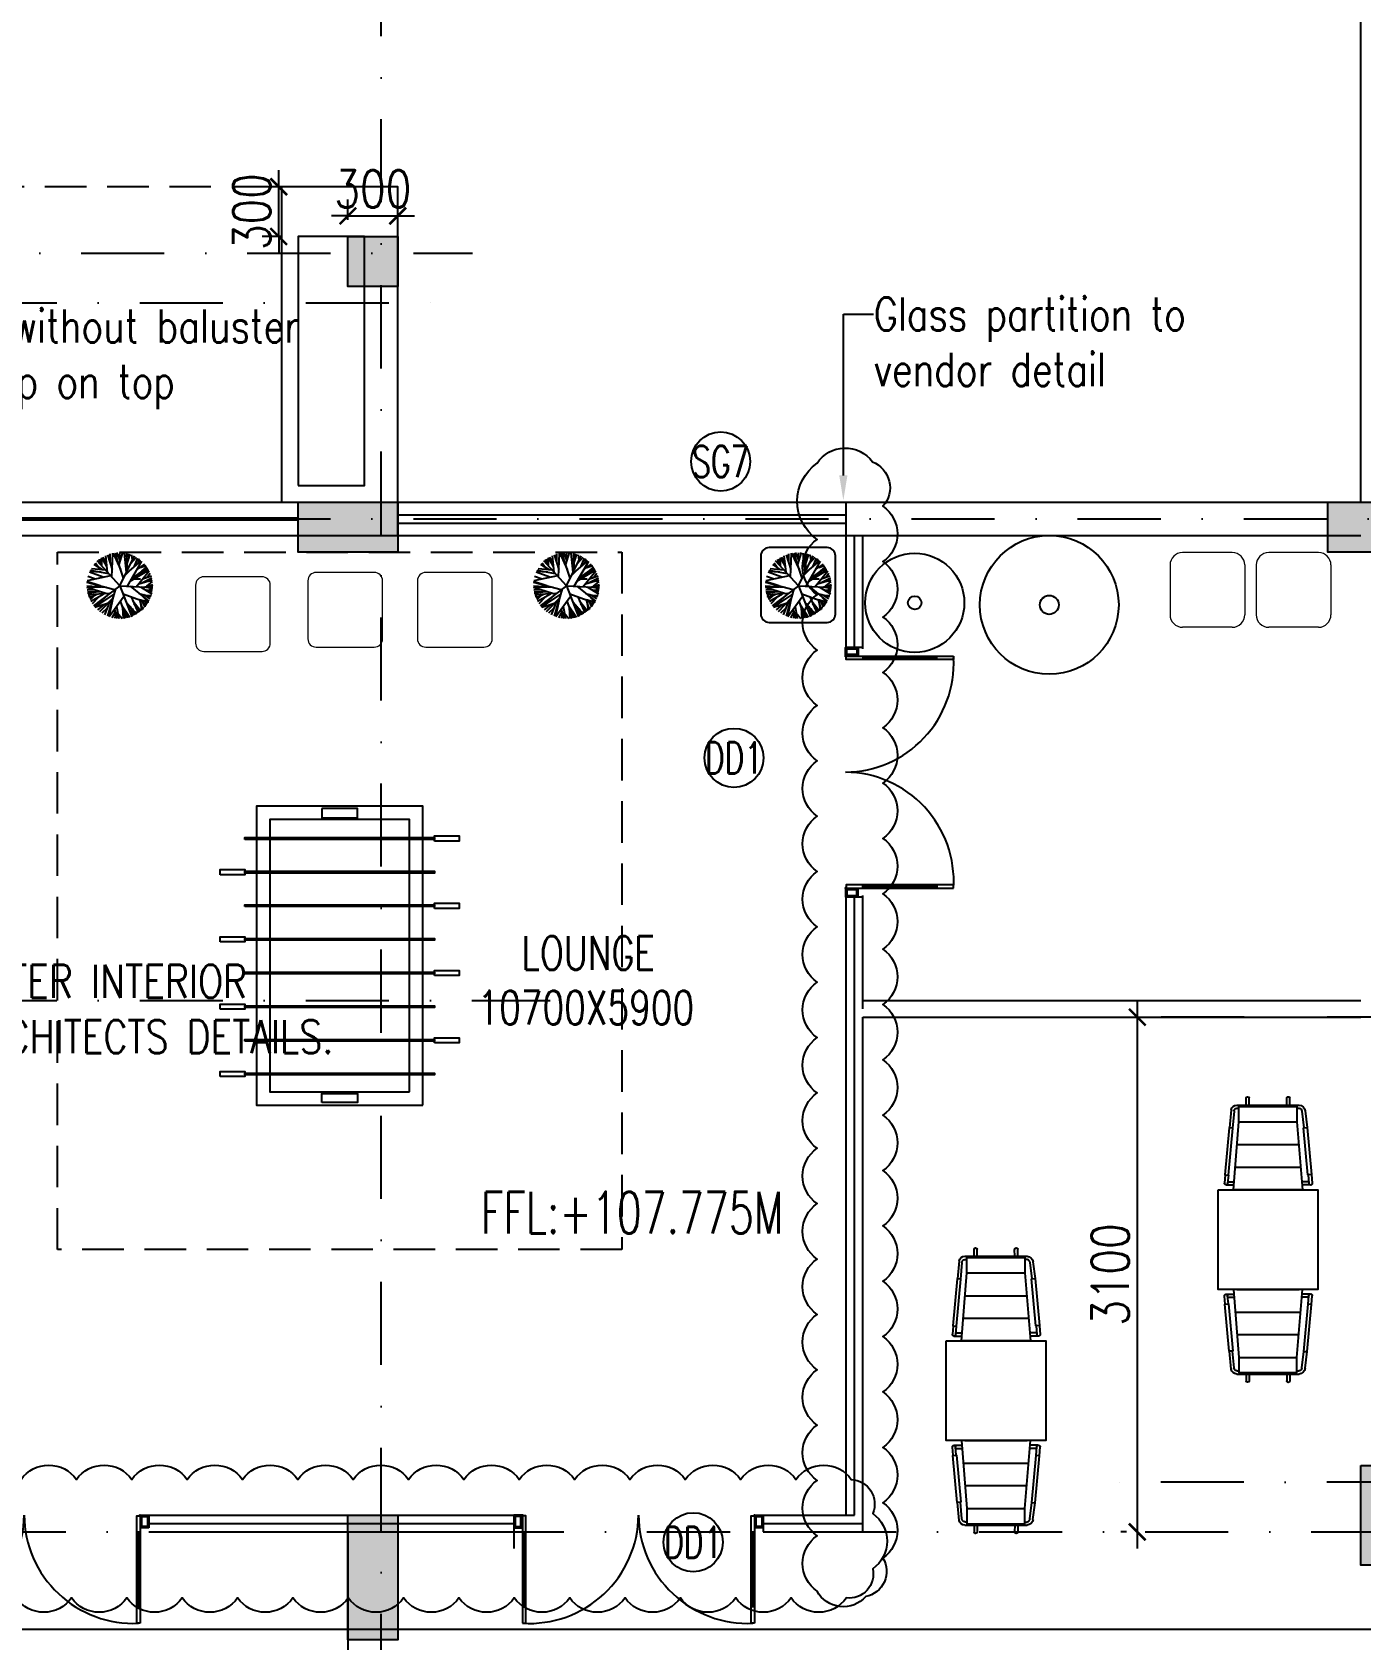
# Model space of a CAD drawing. Extents: x -32840 to 422982, y 280745 to 888746.
# Drawn here: x 230389 to 238391, y 394481 to 404162 of the extents above; entities that cross this region are included whole.
import ezdxf
from ezdxf import colors
from ezdxf.entities.mleader import LeaderData, LeaderLine
from ezdxf.enums import TextEntityAlignment as Align
from ezdxf.math import Vec2, Vec3

# ---------------------------------------------------------------- set-up
doc = ezdxf.new("R2010")
doc.units = 0
doc.header["$LTSCALE"] = 1000
doc.header["$PDMODE"] = 3
for name, pattern in [('ABOVE', [0.4, 0.2, -0.2]), ('CONTINOUS', [0]), ('DASHDOT', [1, 0.5, -0.25, 0, -0.25]), ('HIDDEN', [0.375, 0.25, -0.125]), ('HIDDEN2', [0.1875, 0.125, -0.0625])]:
    doc.linetypes.add(name, pattern=pattern)
doc.layers.get('Defpoints').update_dxf_attribs({"linetype": 'HIDDEN'})
for name, color, linetype in [('3', 3, 'Continuous'), ('A - 100_CH$0$A_FURNITURE LAYOUT', 36, 'Continuous'), ('A-BALCONY', 2, 'Continuous'), ('A-Chejja', 5, 'HIDDEN'), ('a-dim', 3, 'Continuous'), ('A-DOOR', 1, 'Continuous'), ('A-Duct Above', 20, 'HIDDEN2'), ('A-GRID', 31, 'DASHDOT'), ('A-GRID NO', 40, 'CONTINOUS'), ('A-LVL', 31, 'HIDDEN'), ('A-Rail', 1, 'Continuous'), ('A-RD', 6, 'Continuous'), ('A-Rev', 31, 'Continuous'), ('A-STAIR', 2, 'Continuous'), ('A-Tag LVl', 2, 'Continuous'), ('A-TAG-DW', 2, 'Continuous'), ('A-TXT', 6, 'Continuous'), ('A-WALL', 7, 'CONTINOUS'), ('Glass parttion', 5, 'CONTINOUS'), ('N-LANDSCAPE', 94, 'Continuous'), ('S-RCWALL', 10, 'Continuous'), ('S-RCWALL HATCH', 165, 'Continuous'), ('STR-BEAMS', 6, 'ABOVE'), ('trees', 254, 'Continuous')]:
    doc.layers.add(name, color=color, linetype=linetype)
doc.layers.add('A-FUR', color=33, linetype='Continuous', plot=False, transparency=0.5)
doc.layers.add('FUR', color=1, linetype='Continuous', lineweight=18)
doc.styles.add('ROMANS', font='romans.shx', dxfattribs={"width": 0.8})
doc.dimstyles.new('dim-1', dxfattribs={"dimscale": 100, "dimtxt": 2.25, "dimasz": 1, "dimexe": 1, "dimexo": 1, "dimgap": 0.5, "dimtad": 1, "dimdec": 0, "dimzin": 3, "dimdsep": 46, "dimtxsty": 'ROMANS', "dimblk": 'ARCHTICK', "dimcen": 0.0625, "dimdle": 1, "dimclrd": 256, "dimclre": 256, "dimclrt": 6, "dimadec": 0, "dimazin": 0, "dimtfac": 1, "dimtdec": 0, "dimtix": 1, "dimtmove": 1, "dimatfit": 3, "dimfxl": 1, "dimfrac": 2, "dimtolj": 1, "dimtzin": 3, "dimarcsym": 0})

# ---------------------------------------------------------------- blocks, each defined once
blk = doc.blocks.new('RD')
at = {"style": 'ROMANS', "width": 0.75}
for tag, p in [('RT', (10.24, 14.08)), ('SZ', (10.24, 2.74))]:
    blk.add_attdef(tag, text='', height=9, dxfattribs=at).set_placement(p, align=Align.CENTER)
blk = doc.blocks.new('A$C2213c290')
for p, q in [((102.5, 698), (102.5, 679)), ((550, 679), (550, 698)), ((102.5, -698), (102.5, -679)), ((550, -679), (550, -698))]:
    blk.add_line(p, q)
at = {"color": 8}
for p, q in [((102.5, 688.5), (550, 688.5)), ((102.5, -688.5), (550, -688.5))]:
    blk.add_line(p, q, dxfattribs=at)
for points in [[(75, 750), (75, 700), (0, 700), (0, 750)], [(650, 698), (650, 679), (2.5, 679), (2.5, 698)], [(67, 742), (67, 708), (8, 708), (8, 742)], [(75, -750), (75, -700), (0, -700), (0, -750)], [(650, -698), (650, -679), (2.5, -679), (2.5, -698)], [(67, -742), (67, -708), (8, -708), (8, -742)]]:
    blk.add_lwpolyline(points, close=True)
for centre in [(0, 697.5), (0, -697.5)]:
    blk.add_circle(centre, 2.5)
for centre, radius, start, end in [((-6, 656.7), 656.7, 270.52177, 2.77338), ((-6.9, -658.1), 658.1, 356.52304, 89.39828)]:
    blk.add_arc(centre, radius, start, end, dxfattribs=at)
blk = doc.blocks.new('TAG-DOOR-WINOW')
blk.add_circle((0, 0), 2.37)
at = {"color": 6, "style": 'ROMANS', "width": 0.7}
blk.add_attdef('DW', text='', height=2.5, dxfattribs=at).set_placement((0, 0), align=Align.MIDDLE_CENTER)
blk = doc.blocks.new('_ArchTick')
at = {"color": 0, "linetype": 'ByBlock', "const_width": 0.15}
blk.add_lwpolyline([(-0.5, -0.5), (0.5, 0.5)], dxfattribs=at)
blk = doc.blocks.new('*D2482')
at = {"layer": 'a-dim', "lineweight": -2, "transparency": 16777216}
for p, q in [((232290.6, 395131.2), (232290.6, 393901.1)), ((226090.6, 394931.2), (226090.6, 393901.1)), ((225990.6, 394001.1), (232390.6, 394001.1))]:
    blk.add_line(p, q, dxfattribs=at)
at = {"layer": 'Defpoints', "color": 0, "transparency": 16777216}
for p in [(232290.6, 395231.2), (226090.6, 395031.2), (232290.6, 394001.1)]:
    blk.add_point(p, dxfattribs=at)
at = {"layer": 'a-dim', "lineweight": -2, "transparency": 16777216, "xscale": 100, "yscale": 100, "zscale": 100, "rotation": 180}
blk.add_blockref('_ArchTick', (226090.6, 394001.1), dxfattribs=at)
at = {"layer": 'a-dim', "lineweight": -2, "transparency": 16777216, "xscale": 100, "yscale": 100, "zscale": 100}
blk.add_blockref('_ArchTick', (232290.6, 394001.1), dxfattribs=at)
at = {"layer": 'a-dim', "color": 6, "transparency": 16777216, "insert": (229190.6, 394163.6), "char_height": 225, "attachment_point": 5, "style": 'ROMANS'}
blk.add_mtext('\\A1;6200', dxfattribs=at)
blk = doc.blocks.new('*D2509')
at = {"layer": 'a-dim', "lineweight": -2, "transparency": 16777216}
for p, q in [((237044.2, 398330.9), (237044.2, 395031.2)), ((236810.5, 398230.9), (237144.2, 398230.9)), ((236978.3, 395131.2), (236944.2, 395131.2))]:
    blk.add_line(p, q, dxfattribs=at)
at = {"layer": 'Defpoints', "color": 0, "transparency": 16777216}
for p in [(236710.5, 398230.9), (237044.2, 395131.2), (237078.3, 395131.2)]:
    blk.add_point(p, dxfattribs=at)
at = {"layer": 'a-dim', "lineweight": -2, "transparency": 16777216, "xscale": 100, "yscale": 100, "zscale": 100}
for p, rotation in [((237044.2, 398230.9), 90), ((237044.2, 395131.2), 270)]:
    blk.add_blockref('_ArchTick', p, dxfattribs=dict(at, rotation=rotation))
at = {"layer": 'a-dim', "color": 6, "transparency": 16777216, "insert": (236881.7, 396681), "char_height": 225, "attachment_point": 5, "rotation": 90, "style": 'ROMANS'}
blk.add_mtext('\\A1;3100', dxfattribs=at)
blk = doc.blocks.new('*D2530')
at = {"layer": 'a-dim', "lineweight": -2, "transparency": 16777216}
for p, q in [((232290.6, 403031.2), (232290.6, 403155.3)), ((232590.6, 402914.2), (232590.6, 403155.3)), ((232290.6, 403055.3), (232190.6, 403055.3)), ((232290.6, 403055.3), (232590.6, 403055.3)), ((232590.6, 403055.3), (232690.6, 403055.3))]:
    blk.add_line(p, q, dxfattribs=at)
at = {"layer": 'Defpoints', "color": 0, "transparency": 16777216}
for p in [(232590.6, 403055.3), (232290.6, 402931.2), (232590.6, 402814.2)]:
    blk.add_point(p, dxfattribs=at)
at = {"layer": 'a-dim', "lineweight": -2, "transparency": 16777216, "xscale": 100, "yscale": 100, "zscale": 100}
blk.add_blockref('_ArchTick', (232290.6, 403055.3), dxfattribs=at)
at = {"layer": 'a-dim', "lineweight": -2, "transparency": 16777216, "xscale": 100, "yscale": 100, "zscale": 100, "rotation": 180}
blk.add_blockref('_ArchTick', (232590.6, 403055.3), dxfattribs=at)
at = {"layer": 'a-dim', "color": 6, "transparency": 16777216, "insert": (232440.6, 403217.8), "char_height": 225, "attachment_point": 5, "style": 'ROMANS'}
blk.add_mtext('\\A1;300', dxfattribs=at)
blk = doc.blocks.new('*D2531')
at = {"layer": 'a-dim', "lineweight": -2, "transparency": 16777216}
for p, q in [((231873.6, 403231.2), (231873.6, 403331.2)), ((231890.6, 403231.2), (231773.6, 403231.2)), ((231873.6, 402931.2), (231873.6, 403231.2)), ((231890.6, 402931.2), (231773.6, 402931.2)), ((231873.6, 402931.2), (231873.6, 402831.2))]:
    blk.add_line(p, q, dxfattribs=at)
at = {"layer": 'Defpoints', "color": 0, "transparency": 16777216}
for p in [(231873.6, 403231.2), (231990.6, 403231.2), (231990.6, 402931.2)]:
    blk.add_point(p, dxfattribs=at)
at = {"layer": 'a-dim', "lineweight": -2, "transparency": 16777216, "xscale": 100, "yscale": 100, "zscale": 100}
for p, rotation in [((231873.6, 403231.2), 270), ((231873.6, 402931.2), 90)]:
    blk.add_blockref('_ArchTick', p, dxfattribs=dict(at, rotation=rotation))
at = {"layer": 'a-dim', "color": 6, "transparency": 16777216, "insert": (231711.1, 403081.2), "char_height": 225, "attachment_point": 5, "rotation": 90, "style": 'ROMANS'}
blk.add_mtext('\\A1;300', dxfattribs=at)
blk = doc.blocks.new('A$C95e191f0')
for p, q in [((488.2, 510), (112.7, 510)), ((125.7, 491), (113.3, 491)), ((168.7, 510), (168.8, 550.5)), ((187.6, 510), (187.7, 550.5)), ((413.1, 510), (413.2, 550.5)), ((432, 510), (432.1, 550.5)), ((488.3, 490.7), (475.7, 490.7)), ((77.2, 474.9), (65.1, 374.9)), ((96, 472.5), (84, 373.2)), ((475.2, 409.8), (125.7, 409.8)), ((504.9, 472.5), (513.8, 371.2)), ((522.6, 481.3), (532.8, 372.9)), ((486.6, 271.9), (114.5, 271.9)), ((497.7, 136.5), (102.3, 136.5)), ((38.8, 91.4), (34.3, 39.1)), ((48.4, 29.1), (94.1, 29.1)), ((57.8, 89.7), (53.3, 37.9)), ((54.1, 47.5), (95.6, 47.5)), ((488.2, 0), (112.7, 0)), ((542.9, 47.5), (504.3, 47.5)), ((553, 29.1), (505.8, 29.1)), ((539, 87.6), (543.5, 38.6)), ((557.9, 89.3), (562.4, 40.3)), ((38.8, -691.4), (34.3, -639.1)), ((48.4, -629.1), (94.1, -629.1)), ((57.8, -689.7), (53.3, -637.9)), ((54.1, -647.5), (95.6, -647.5)), ((488.2, -600), (112.7, -600)), ((542.9, -647.5), (504.3, -647.5)), ((553, -629.1), (505.8, -629.1)), ((539, -687.6), (543.5, -638.6)), ((557.9, -689.3), (562.4, -640.3)), ((497.7, -736.5), (102.3, -736.5)), ((486.6, -871.9), (114.5, -871.9)), ((77.2, -1074.9), (65.1, -974.9)), ((96, -1072.5), (84, -973.2)), ((475.2, -1009.8), (125.7, -1009.8)), ((504.9, -1072.5), (513.8, -971.2)), ((522.6, -1081.3), (532.8, -972.9)), ((488.2, -1110), (112.7, -1110)), ((125.7, -1091), (113.3, -1091)), ((168.7, -1110), (168.8, -1150.5)), ((187.6, -1110), (187.7, -1150.5)), ((413.1, -1110), (413.2, -1150.5)), ((432, -1110), (432.1, -1150.5)), ((488.3, -1090.7), (475.7, -1090.7))]:
    blk.add_line(p, q)
for points in [[(475.2, 409.8), (475.7, 409.8), (475.7, 501.5), (125.7, 501.5), (125.7, 409.8), (125.7, 409.8), (126, 409.8), (91.8, 0), (508.1, 0)], [(85.4, 373.1), (63.5, 375), (38.4, 91.5), (60.3, 89.5)], [(512.5, 371.1), (534.4, 373), (559.5, 89.5), (537.6, 87.5)], [(600, 0), (0, 0), (0, -600), (600, -600)], [(475.2, -1009.8), (475.7, -1009.8), (475.7, -1101.5), (125.7, -1101.5), (125.7, -1009.8), (125.7, -1009.8), (126, -1009.8), (91.8, -600), (508.1, -600)], [(85.4, -973.1), (63.5, -975), (38.4, -691.5), (60.3, -689.5)], [(512.5, -971.1), (534.4, -973), (559.5, -689.5), (537.6, -687.5)]]:
    blk.add_lwpolyline(points, close=True)
for centre, radius, start, end in [((116.1, 471), 39.1, 95.00422, 174.2538), ((116.3, 470.9), 20.4, 98.43731, 175.50664), ((178, 550.6), 9.21, 359.30835, 180.69165), ((422.7, 550), 9.46, 2.92847, 176.98607), ((484.7, 470.9), 39.3, 15.32361, 84.91461), ((485, 471), 20, 4.14661, 80.22028), ((43.7, 37.4), 9.58, 170.25457, 2.89511), ((553, 38.7), 9.58, 177.10489, 9.74543), ((43.7, -637.4), 9.58, 357.10489, 189.74543), ((553, -638.7), 9.58, 350.25457, 182.89511), ((116.1, -1071), 39.1, 185.7462, 264.99578), ((116.3, -1070.9), 20.4, 184.49336, 261.56269), ((178, -1150.6), 9.21, 179.30835, 0.69165), ((422.7, -1150), 9.46, 183.01393, 357.07153), ((484.7, -1070.9), 39.3, 275.08539, 344.67639), ((485, -1071), 20, 279.77972, 355.85339)]:
    blk.add_arc(centre, radius, start, end)
blk = doc.blocks.new('gjhjh')
at = {"layer": 'FUR', "color": 154, "linetype": 'Continuous'}
for p, q in [((1495542.2, -2870066.7), (1495842.2, -2870066.7)), ((1495467.2, -2870141.7), (1495467.2, -2870441.7)), ((1495917.2, -2870141.7), (1495917.2, -2870441.7)), ((1495542.2, -2870516.7), (1495842.2, -2870516.7))]:
    blk.add_line(p, q, dxfattribs=at)
for centre, start, end in [((1495542.2, -2870141.7), 90, 180), ((1495842.2, -2870141.7), 0, 90), ((1495542.2, -2870441.7), 180, 270), ((1495842.2, -2870441.7), 270, 0)]:
    blk.add_arc(centre, 75, start, end, dxfattribs=at)
blk = doc.blocks.new('sfff')
at = {"color": 101, "lineweight": 25, "ltscale": 0.2}
for radius in [1.71, 0.233]:
    blk.add_circle((0, 0), radius, dxfattribs=at)
blk = doc.blocks.new('A - 101_CH$0$RECREATIONAL - TABLE SOCCER - PLAN')
for points in [[(172, 219.3), (203, 219.3), (203, 70.7), (172, 70.7)], [(577.1, 219.3), (608.1, 219.3), (608.1, 70.7), (577.1, 70.7)], [(982.2, 219.3), (1013.2, 219.3), (1013.2, 70.7), (982.2, 70.7)], [(1387.3, 219.3), (1418.3, 219.3), (1418.3, 70.7), (1387.3, 70.7)], [(374.5, -1070.7), (405.5, -1070.7), (405.5, -1219.3), (374.5, -1219.3)], [(779.6, -1070.7), (810.6, -1070.7), (810.6, -1219.3), (779.6, -1219.3)], [(1184.7, -1070.7), (1215.7, -1070.7), (1215.7, -1219.3), (1184.7, -1219.3)], [(1589.8, -1070.7), (1620.8, -1070.7), (1620.8, -1219.3), (1589.8, -1219.3)]]:
    blk.add_lwpolyline(points, close=True)
at = {"color": 1}
for points in [[(0, -1000), (1800, -1000), (1800, 0), (0, 0)], [(80, -920), (1720, -920), (1720, -80), (80, -80)], [(14.8, -392.6), (70.4, -392.6), (70.4, -607.4), (14.8, -607.4)], [(1785.2, -392.6), (1729.6, -392.6), (1729.6, -607.4), (1785.2, -607.4)]]:
    blk.add_lwpolyline(points, close=True, dxfattribs=at)
at = {"color": 9}
for points in [[(182.2, 70.7), (192.7, 70.7), (192.7, -1070.7), (182.2, -1070.7)], [(384.8, 70.7), (395.3, 70.7), (395.3, -1070.7), (384.8, -1070.7)], [(587.3, 70.7), (597.8, 70.7), (597.8, -1070.7), (587.3, -1070.7)], [(789.9, 70.7), (800.4, 70.7), (800.4, -1070.7), (789.9, -1070.7)], [(992.4, 70.7), (1002.9, 70.7), (1002.9, -1070.7), (992.4, -1070.7)], [(1195, 70.7), (1205.5, 70.7), (1205.5, -1070.7), (1195, -1070.7)], [(1397.5, 70.7), (1408, 70.7), (1408, -1070.7), (1397.5, -1070.7)], [(1600.1, 70.7), (1610.6, 70.7), (1610.6, -1070.7), (1600.1, -1070.7)]]:
    blk.add_lwpolyline(points, close=True, dxfattribs=at)
blk = doc.blocks.new('A$C24053CDC')
at = {"layer": '3'}
for points in [[(234, 390), (173, 483)], [(202, 438), (189, 487)], [(243, 363), (198, 488)], [(224, 460), (207, 489)], [(215, 327), (327, 480)], [(226, 412), (222, 492)], [(266, 447), (230, 493)], [(272, 404), (255, 493)], [(287, 426), (267, 492)], [(278, 456), (283, 489)], [(282, 442), (306, 487)], [(169, 252), (31, 363)], [(81, 321), (36, 371), (100, 353), (78, 427)], [(222, 309), (37, 375)], [(67, 381), (45, 386)], [(89, 357), (52, 398)], [(76, 371), (61, 408)], [(89, 403), (67, 415)], [(93, 381), (84, 431)], [(149, 361), (89, 436)], [(141, 381), (100, 443)], [(161, 330), (109, 451)], [(133, 443), (116, 455)], [(198, 371), (121, 459)], [(154, 419), (133, 466)], [(169, 403), (145, 471)], [(169, 446), (146, 471)], [(247, 248), (156, 479)], [(247, 248), (442, 398)], [(280, 272), (339, 475)], [(291, 310), (435, 407)], [(300, 342), (329, 479)], [(300, 342), (398, 442)], [(320, 362), (360, 466)], [(339, 414), (381, 452)], [(339, 381), (432, 410)], [(339, 318), (435, 404)], [(367, 390), (414, 427)], [(367, 310), (462, 366)], [(405, 333), (452, 382)], [(247, 248), (0, 262)], [(65, 258), (0, 238)], [(28, 248), (0, 252)], [(52, 281), (3, 276)], [(48, 258), (3, 269)], [(45, 252), (3, 216)], [(43, 286), (4, 290)], [(93, 257), (8, 309)], [(41, 321), (11, 318)], [(104, 305), (15, 329)], [(69, 314), (23, 347)], [(125, 255), (27, 136)], [(189, 252), (81, 65)], [(247, 248), (137, 25)], [(249, 247), (248, 247), (245, 247), (248, 247), (249, 247)], [(247, 248), (417, 62)], [(287, 278), (493, 224)], [(327, 306), (483, 316)], [(344, 309), (493, 262)], [(347, 262), (494, 252)], [(385, 296), (489, 294)], [(389, 258), (493, 258)], [(393, 249), (493, 216)], [(409, 288), (493, 258)], [(418, 313), (474, 342)], [(424, 296), (487, 305)], [(437, 278), (490, 281)], [(441, 325), (469, 354)], [(455, 333), (479, 329)], [(459, 316), (482, 321)], [(105, 233), (4, 203)], [(57, 220), (4, 208)], [(78, 225), (8, 188)], [(76, 197), (11, 173)], [(45, 187), (19, 155)], [(117, 164), (31, 131)], [(169, 215), (32, 131)], [(64, 144), (36, 119)], [(156, 194), (41, 111)], [(81, 140), (45, 107)], [(118, 126), (60, 86)], [(178, 140), (88, 61)], [(137, 196), (92, 196)], [(210, 172), (92, 57)], [(189, 130), (193, 6)], [(197, 146), (211, 4)], [(219, 191), (282, 4)], [(239, 127), (295, 5)], [(306, 184), (299, 5)], [(302, 127), (335, 17)], [(315, 173), (490, 211)], [(328, 159), (466, 135)], [(339, 147), (352, 24)], [(352, 132), (459, 122)], [(370, 184), (473, 147)], [(377, 130), (437, 90)], [(385, 147), (470, 142)], [(435, 197), (485, 179)], [(95, 111), (51, 98)], [(122, 66), (98, 50)], [(137, 102), (112, 41)], [(165, 83), (121, 34)], [(152, 57), (158, 18)], [(191, 81), (169, 13)], [(178, 41), (182, 9)], [(252, 90), (224, 1)], [(243, 58), (268, 1)], [(250, 38), (243, 0)], [(319, 75), (319, 10)], [(343, 105), (380, 38)], [(347, 71), (374, 37)], [(381, 102), (381, 41)], [(381, 74), (393, 47)], [(394, 85), (400, 53)], [(405, 111), (428, 79)]]:
    blk.add_lwpolyline(points, dxfattribs=at)
blk = doc.blocks.new('GR')
at = {"layer": 'A-GRID'}
for p, q in [((235067.9, 436985.3), (235067.9, 465812.4)), ((214259.8, 452680.4), (235618.7, 452680.4)), ((213612.2, 452380.4), (235577.6, 452380.4)), ((214259.8, 451080.4), (256876.3, 451080.4)), ((213612.2, 448180.4), (236084.7, 448180.4)), ((228667.9, 444980.4), (256876.3, 444980.4))]:
    blk.add_line(p, q, dxfattribs=at)
for points in [[(256879, 448580.2), (256575.4, 448580.2), (256266.8, 448080.2), (239369.6, 448080.2)], [(256876.3, 445780.4), (256572.7, 445780.4), (256264.1, 445280.4), (239366.8, 445280.4)]]:
    blk.add_lwpolyline(points, dxfattribs=at)
blk = doc.blocks.new('A$C18a4869f')
at = {"layer": 'S-RCWALL HATCH'}
for points in [[(18600, 300), (18900, 300), (18900, 0), (18600, 0)], [(18900, -1300), (18900, -1600), (18300, -1600), (18300, -1300)], [(24500.3, -1300), (24500.3, -1600), (25100.3, -1600), (25100.3, -1300)], [(24700, -7700), (25000, -7700), (25000, -7100), (24700, -7100)], [(18600, -7400), (18900, -7400), (18900, -8150), (18600, -8150)]]:
    blk.add_hatch(color=253, dxfattribs=at).paths.add_polyline_path(points)
at = {"layer": 'S-RCWALL'}
for points in [[(18600, 300), (18900, 300), (18900, 0), (18600, 0)], [(18900, -1300), (18900, -1600), (18300, -1600), (18300, -1300)], [(25100.3, -1300), (25100.3, -1600), (24500.3, -1600), (24500.3, -1300)], [(24700, -7100), (25000, -7100), (25000, -7700), (24700, -7700)], [(18600, -7400), (18900, -7400), (18900, -8150), (18600, -8150)]]:
    blk.add_lwpolyline(points, close=True, dxfattribs=at)

msp = doc.modelspace()

# ---------------------------------------------------------------- linework, layer by layer
at = {"layer": 'A-BALCONY'}
for p, q in [((229240.6, 401331.2), (231990.6, 401331.2)), ((229240.6, 401131.2), (231990.6, 401131.2))]:
    msp.add_line(p, q, dxfattribs=at)
at = {"layer": 'A-Chejja'}
msp.add_lwpolyline([(232590.6, 401331.2), (232590.6, 403231.2), (213165.6, 403231.2), (213165.6, 402631.2)], dxfattribs=at)
at = {"layer": 'A-DOOR'}
for p, q in [((232590.6, 401331.2), (235290.6, 401331.2)), ((232590.6, 401256.2), (235290.6, 401256.2)), ((232590.6, 401206.2), (235290.6, 401206.2)), ((232590.6, 401131.2), (235290.6, 401131.2))]:
    msp.add_line(p, q, dxfattribs=at)
at = {"layer": 'A-Duct Above', "ltscale": 2}
msp.add_lwpolyline([(230540.6, 396831.2), (230540.6, 401031.2), (233940.6, 401031.2), (233940.6, 396831.2)], close=True, dxfattribs=at)
at = {"layer": 'A-Rail'}
for p, q in [((229240.6, 401237.2), (231990.6, 401237.2)), ((229240.6, 401225.2), (231990.6, 401225.2))]:
    msp.add_line(p, q, dxfattribs=at)
at = {"layer": 'A-STAIR'}
for points in [[(231890.6, 401331.2), (232590.6, 401331.2), (232590.6, 403231.2), (231890.6, 403231.2)], [(231990.6, 401431.2), (232390.6, 401431.2), (232390.6, 402931.2), (231990.6, 402931.2)]]:
    msp.add_lwpolyline(points, close=True, dxfattribs=at)
at = {"layer": 'A-Tag LVl', "ltscale": 25}
msp.add_line((215976.6, 394546.6), (248756.6, 394546.4), dxfattribs=at)
at = {"layer": 'A-WALL'}
for p, q in [((231990.6, 401331.2), (232590.6, 401331.2)), ((231990.6, 401131.2), (231990.6, 401331.2)), ((232590.6, 401131.2), (232590.6, 401331.2)), ((235290.6, 401131.2), (235290.6, 401331.2)), ((235290.6, 401331.2), (238390.6, 401331.2)), ((231990.6, 401131.2), (232590.6, 401131.2)), ((235290.6, 401131.2), (238390.6, 401131.2)), ((235390.6, 398330.9), (238390.6, 398330.9)), ((235390.6, 398230.9), (238390.6, 398230.9))]:
    msp.add_line(p, q, dxfattribs=at)
at = {"layer": 'A-WALL', "flags": 128}
msp.add_lwpolyline([(213690.6, 402631.2), (222890.6, 402631.2), (222890.6, 401331.2), (238390.6, 401331.2), (238390.6, 409431.2), (242990.6, 409431.2)], dxfattribs=at)
at = {"layer": 'A-WALL'}
msp.add_lwpolyline([(235115.8, 401566.5, -0.520567), (235449.1, 401575.1, -0.520567), (235512.7, 401307, -0.520567), (235512.7, 400973.7, -0.520567), (235512.7, 400640.3, -0.520567), (235512.7, 400307, -0.520567), (235512.7, 399973.7, -0.520567), (235512.7, 399640.3, -0.520567), (235512.7, 399307, -0.520567), (235512.7, 398973.7, -0.520567), (235512.7, 398640.3, -0.520567), (235512.7, 398307, -0.520567), (235512.7, 397973.7, -0.520567), (235512.7, 397640.3, -0.520567), (235512.7, 397307, -0.520567), (235512.7, 396973.7, -0.520567), (235512.7, 396640.3, -0.520567), (235512.7, 396307, -0.520567), (235512.7, 395973.7, -0.520567), (235512.7, 395640.3, -0.520567), (235512.7, 395307, -0.520567), (235512.7, 394973.7, -0.520567), (235408.7, 394741.7, -0.520567), (235115.8, 394774.5, -0.520567), (235115.8, 395107.9, -0.520567), (235115.8, 395441.2, -0.520567), (235115.8, 395774.5, -0.520567), (235115.8, 396107.9, -0.520567), (235115.8, 396441.2, -0.520567), (235115.8, 396774.5, -0.520567), (235115.8, 397107.9, -0.520567), (235115.8, 397441.2, -0.520567), (235115.8, 397774.5, -0.520567), (235115.8, 398107.9, -0.520567), (235115.8, 398441.2, -0.520567), (235115.8, 398774.5, -0.520567), (235115.8, 399107.9, -0.520567), (235115.8, 399441.2, -0.520567), (235115.8, 399774.5, -0.520567), (235115.8, 400107.9, -0.520567), (235115.8, 400441.2, -0.520567), (235115.8, 400774.5, -0.520567), (235115.8, 401107.9, -0.520567)], format="xyb", close=True, dxfattribs=at)
msp.add_lwpolyline([(230322.1, 395446.7, -0.520567), (230655.4, 395446.7, -0.520567), (230988.7, 395446.7, -0.520567), (231322.1, 395446.7, -0.520567), (231655.4, 395446.7, -0.520567), (231988.7, 395446.7, -0.520567), (232322.1, 395446.7, -0.520567), (232655.4, 395446.7, -0.520567), (232988.7, 395446.7, -0.520567), (233322.1, 395446.7, -0.520567), (233655.4, 395446.7, -0.520567), (233988.7, 395446.7, -0.520567), (234322.1, 395446.7, -0.520567), (234655.4, 395446.7, -0.520567), (234988.7, 395446.7, -0.520567), (235322.1, 395446.7, -0.520567), (235451, 395242.3, -0.520567), (235451, 394909, -0.520567), (235292.5, 394734.1, -0.520567), (234959.2, 394734.1, -0.520567), (234625.9, 394734.1, -0.520567), (234292.5, 394734.1, -0.520567), (233959.2, 394734.1, -0.520567), (233625.9, 394734.1, -0.520567), (233292.5, 394734.1, -0.520567), (232959.2, 394734.1, -0.520567), (232625.9, 394734.1, -0.520567), (232292.5, 394734.1, -0.520567), (231959.2, 394734.1, -0.520567), (231625.9, 394734.1, -0.520567), (231292.5, 394734.1, -0.520567), (230959.2, 394734.1, -0.520567), (230625.9, 394734.1, -0.520567), (230292.5, 394734.1, -0.520567)], format="xyb", dxfattribs=at)
at = {"layer": 'FUR', "linetype": 'Continuous'}
for points in [[(231423, 400433), (231773, 400433, 0.414214), (231823, 400483), (231823, 400833, 0.414214), (231773, 400883), (231423, 400883, 0.414214), (231373, 400833), (231373, 400483, 0.414214)], [(232099.4, 400458.8), (232449.4, 400458.8, 0.414214), (232499.4, 400508.8), (232499.4, 400858.8, 0.414214), (232449.4, 400908.8), (232099.4, 400908.8, 0.414214), (232049.4, 400858.8), (232049.4, 400508.8, 0.414214)], [(232759.4, 400458.8), (233109.4, 400458.8, 0.414214), (233159.4, 400508.8), (233159.4, 400858.8, 0.414214), (233109.4, 400908.8), (232759.4, 400908.8, 0.414214), (232709.4, 400858.8), (232709.4, 400508.8, 0.414214)]]:
    msp.add_lwpolyline(points, format="xyb", close=True, dxfattribs=at)
at = {"layer": 'Glass parttion'}
for p, q in [((235290.6, 400456), (235290.6, 401131.2)), ((235340.6, 400456), (235340.6, 401131.2)), ((235390.6, 400448), (235390.6, 401131.2)), ((235390.6, 400456), (235290.6, 400456)), ((235290.6, 395231.2), (235290.6, 398956)), ((235290.6, 398956), (235390.6, 398956)), ((235340.6, 395231.2), (235340.6, 398956)), ((235390.6, 398280.9), (235390.6, 398964)), ((235390.6, 395131.2), (235390.6, 398230.9)), ((231090.6, 395231.2), (233290.6, 395231.2)), ((231090.6, 395231.2), (231090.6, 395181.2)), ((231090.6, 395181.2), (233290.6, 395181.2)), ((233290.6, 395231.2), (233290.6, 395031.2)), ((234790.6, 395231.2), (235340.6, 395231.2)), ((234790.6, 395231.2), (234790.6, 395131.2)), ((234790.6, 395181.2), (235390.6, 395181.2)), ((231090.6, 395131.2), (233290.6, 395131.2)), ((234790.6, 395131.2), (235390.6, 395131.2))]:
    msp.add_line(p, q, dxfattribs=at)
at = {"layer": 'N-LANDSCAPE', "ltscale": 10}
msp.add_lwpolyline([(234826.6, 400608.1), (235176.6, 400608.1, 0.414214), (235226.6, 400658.1), (235226.6, 401008.1, 0.414214), (235176.6, 401058.1), (234826.6, 401058.1, 0.414214), (234776.6, 401008.1), (234776.6, 400658.1, 0.414214)], format="xyb", close=True, dxfattribs=at)

# ---------------------------------------------------------------- block references
at = {"layer": 'A - 100_CH$0$A_FURNITURE LAYOUT', "rotation": 90}
msp.add_blockref('A - 101_CH$0$RECREATIONAL - TABLE SOCCER - PLAN', (231740.6, 397701.2), dxfattribs=at)
at = {"layer": 'A-DOOR'}
msp.add_blockref('A$C2213c290', (235287.9, 399706), dxfattribs=at)
at = {"layer": 'A-DOOR', "rotation": 270}
for p in [(230340.6, 395231.2), (234040.6, 395231.2)]:
    msp.add_blockref('A$C2213c290', p, dxfattribs=at)
at = {"layer": 'A-FUR', "xscale": -1}
for p in [(238131.6, 397191.6), (236493.4, 396281.6)]:
    msp.add_blockref('A$C95e191f0', p, dxfattribs=at)
at = {"layer": 'A-GRID NO'}
msp.add_blockref('GR', (-2577.2, -49849.1), dxfattribs=at)
at = {"layer": 'A-RD'}
ref = msp.add_blockref('RD', (233382.8, 398107.1), dxfattribs=dict(at, xscale=29.00000000000002, yscale=29.00000000000002, zscale=29.00000000000002, rotation=359.9999973745001))
ref.add_attrib('RT', 'LOUNGE', dxfattribs={"height": 203, "rotation": 360, "style": 'ROMANS', "width": 0.75}).set_placement((233737.9, 398515.3), align=Align.CENTER)
ref.add_attrib('SZ', '10700X5900', dxfattribs={"height": 203, "rotation": 360, "style": 'ROMANS', "width": 0.75}).set_placement((233723.4, 398186.6), align=Align.CENTER)
at = {"layer": 'A-TAG-DW'}
ref = msp.add_blockref('TAG-DOOR-WINOW', (234535.3, 401576.8), dxfattribs=dict(at, xscale=75, yscale=75, zscale=75, rotation=334.3000000001243))
ref.add_attrib('DW', 'SG7', dxfattribs={"layer": '0', "color": 6, "height": 187.5, "style": 'ROMANS', "width": 0.7}).set_placement((234535.3, 401576.8), align=Align.MIDDLE_CENTER)
ref = msp.add_blockref('TAG-DOOR-WINOW', (234615.4, 399792.2), dxfattribs=dict(at, xscale=75, yscale=75, zscale=75, rotation=334.3000000001243))
ref.add_attrib('DW', 'DD1', dxfattribs={"layer": '0', "color": 6, "height": 187.5, "style": 'ROMANS', "width": 0.7}).set_placement((234615.4, 399792.2), align=Align.MIDDLE_CENTER)
ref = msp.add_blockref('TAG-DOOR-WINOW', (234369.7, 395068.9), dxfattribs=dict(at, xscale=75, yscale=75, zscale=75, rotation=334.3000000001243))
ref.add_attrib('DW', 'DD1', dxfattribs={"layer": '0', "color": 6, "height": 187.5, "style": 'ROMANS', "width": 0.7}).set_placement((234369.7, 395068.9), align=Align.MIDDLE_CENTER)
at = {"layer": 'FUR', "linetype": 'Continuous', "rotation": 270}
for p in [(3107758.1, 1896495.7), (3108277.3, 1896495.7)]:
    msp.add_blockref('gjhjh', p, dxfattribs=at)
at = {"layer": 'N-LANDSCAPE', "ltscale": 10, "xscale": 0.8064, "yscale": 0.8064, "zscale": 0.8064, "rotation": 180}
for p in [(231115.6, 401028.6), (233805.6, 401028.6), (235202.5, 401028.6)]:
    msp.add_blockref('A$C24053CDC', p, dxfattribs=at)
at = {"layer": 'STR-BEAMS'}
msp.add_blockref('A$C18a4869f', (213690.6, 402631.2), dxfattribs=at)
at = {"layer": 'trees', "rotation": 298.057320128184}
for p, xscale, yscale, zscale in [((236514.3, 400713.2, 0), 244.3727389479228, 244.3727389479228, 244.3727389479228), ((235703.8, 400726, 0), 174.5519563913734, 174.5519563913734, 174.5519563913734)]:
    msp.add_blockref('sfff', p, dxfattribs=dict(at, xscale=xscale, yscale=yscale, zscale=zscale))

# ---------------------------------------------------------------- texts
at = {"layer": 'A-LVL', "style": 'ROMANS', "width": 0.7}
msp.add_text('FFL:+107.775M', height=250, dxfattribs=at).set_placement((233091.9, 396929, 0))

# ---------------------------------------------------------------- dimensions: what is measured, and where the dimension line sits
at = {"layer": 'a-dim'}
for base, p1, p2, picture, middle in [((231873.6, 403231.2), (231990.6, 402931.2), (231990.6, 403231.2), '*D2531', (231711.1, 403081.2)), ((237044.2, 395131.2), (236710.5, 398230.9), (237078.3, 395131.2), '*D2509', (236881.7, 396681))]:
    dim = msp.add_linear_dim(base=base, p1=p1, p2=p2, angle=90, dimstyle='dim-1', dxfattribs=at)
    dim.commit()
    dim.dimension.update_dxf_attribs({"geometry": picture, "text_midpoint": middle})
for base, p1, p2, picture, middle in [((232590.6, 403055.3), (232290.6, 402931.2), (232590.6, 402814.2), '*D2530', (232440.6, 403217.8)), ((232290.6, 394001.1), (226090.6, 395031.2), (232290.6, 395231.2), '*D2482', (229190.6, 394163.6))]:
    dim = msp.add_linear_dim(base=base, p1=p1, p2=p2, dimstyle='dim-1', dxfattribs=at)
    dim.commit()
    dim.dimension.update_dxf_attribs({"geometry": picture, "text_midpoint": middle})

# ---------------------------------------------------------------- leaders
at = {"layer": 'A-Rev'}
ml = msp.add_multileader_mtext('Standard', dxfattribs=at)
ml.set_content('REFER INTERIOR \\PARCHITECTS DETAILS.', color=256, style='ROMANS')
ml.set_leader_properties()
ml.build(insert=Vec2(0, 0))
ml.multileader.update_dxf_attribs({"text_right_attachment_type": 6, "dogleg_length": 100, "arrow_head_size": 250})
ctx = ml.context
ctx.base_point, ctx.char_height, ctx.arrow_head_size, ctx.plane_origin = Vec3(229959.6, 398446.8), 200, 250, Vec3(229337.6, 397953.4)
ctx.right_attachment = 6
notes = []
notes.append((ctx, [(0, (1, 1, 0), (229859.6, 398446.8), (1, 0), 100, [(0, [(229337.6, 397953.4)], 0, [])])]))
ctx.mtext.insert, ctx.mtext.flow_direction = Vec3(229961.6, 398546.8), 5
at = {"layer": 'A-TXT'}
ml = msp.add_multileader_mtext('Standard', dxfattribs=at)
ml.set_content('Glass partition to \\Pvendor detail ', color=256, style='ROMANS')
ml.set_leader_properties()
ml.build(insert=Vec2(0, 0))
ml.multileader.update_dxf_attribs({"dogleg_length": 50, "arrow_head_size": 150})
ctx = ml.context
ctx.base_point, ctx.char_height, ctx.arrow_head_size, ctx.plane_origin = Vec3(235455.9, 402464.6, 0), 200, 150, Vec3(243367.3, 403465.6, 0)
notes.append((ctx, [(0, (1, 1, 0), (235274, 402464.6, 0), (1, 0), 181.9, [(0, [(235274, 401342.9, 0)], 0, [])])]))
ctx.mtext.insert, ctx.mtext.flow_direction = Vec3(235457.9, 402564.6, 0), 5
ml = msp.add_multileader_mtext('Standard', dxfattribs=at)
ml.set_content('Glass railing without baluster\\PAluminium cap on top', color=256, style='ROMANS')
ml.set_leader_properties()
ml.build(insert=Vec2(0, 0))
ml.multileader.update_dxf_attribs({"dogleg_length": 50, "arrow_head_size": 150})
ctx = ml.context
ctx.base_point, ctx.char_height, ctx.arrow_head_size, ctx.plane_origin = Vec3(228839.4, 402358.9), 200, 150, Vec3(236750.9, 403360)
notes.append((ctx, [(0, (1, 1, 0), (228657.5, 402358.9), (1, 0), 181.9, [(0, [(228657.5, 401237.2)], 0, [])])]))
ctx.mtext.insert, ctx.mtext.flow_direction = Vec3(228841.4, 402492.3), 5
for ctx, leaders in notes:
    for number, flags, end, landing, length, lines in leaders:
        leader = LeaderData()
        leader.index, (leader.has_last_leader_line, leader.has_dogleg_vector, leader.attachment_direction) = number, flags
        leader.last_leader_point, leader.dogleg_vector, leader.dogleg_length = Vec3(end), Vec3(landing), length
        for number, points, colour, breaks in lines:
            line = LeaderLine()
            line.index, line.vertices, line.color, line.breaks = number, Vec3.list(points), colors.encode_raw_color(colour), breaks
            leader.lines.append(line)
        ctx.leaders.append(leader)

doc.saveas('drawing.dxf')
